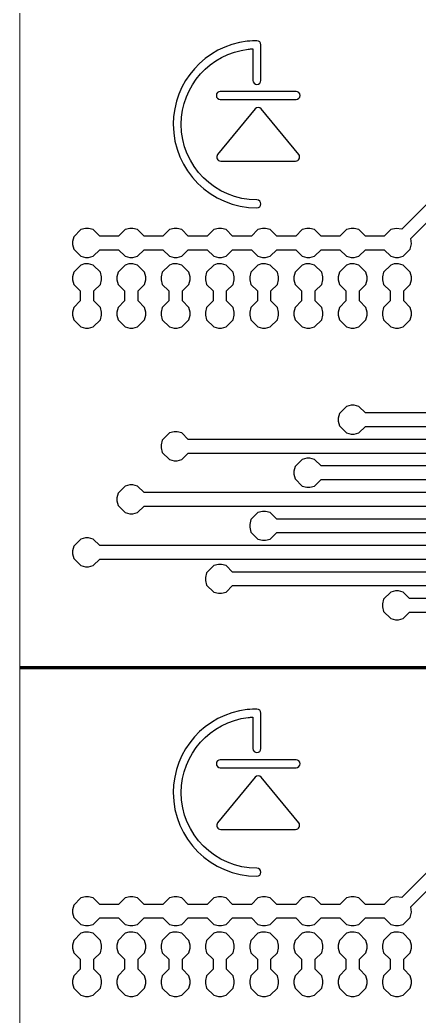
# Model space of a CAD drawing. Header units: millimetres. Extents: x -2 to 222, y 0 to 275.
# Drawn here: x -2 to 26.6, y 70 to 141.5 of the extents above; entities that cross this region are included whole.
import ezdxf

# ---------------------------------------------------------------- set-up
doc = ezdxf.new("R2010")
doc.units = ezdxf.units.MM
doc.layers.get('0').update_dxf_attribs({"linetype": 'CONTINUOUS', "lineweight": 5, "true_color": 0xffffff})
for name, color, linetype, lineweight, true_color in [('bottom', 1, 'CONTINUOUS', 25, 0xff0000), ('he_logo', 7, 'CONTINUOUS', 25, 0x000000), ('rezanje', 3, 'CONTINUOUS', 200, 0x00ff00)]:
    doc.layers.add(name, color=color, linetype=linetype, lineweight=lineweight, true_color=true_color)

msp = doc.modelspace()

# ---------------------------------------------------------------- linework, layer by layer
msp.add_line((-2, 0), (-2, 275))
at = {"layer": 'bottom'}
for points in [[(38.1, 139.222333), (25.4, 126.48), (24.976667, 126.522333), (24.595667, 126.437667), (24.13, 125.972), (22.775333, 125.972), (22.309667, 126.437667), (21.971, 126.522333), (21.759333, 126.522333), (21.420667, 126.437667), (20.955, 125.972), (19.600333, 125.972), (19.134667, 126.437667), (18.796, 126.522333), (18.584333, 126.522333), (18.245667, 126.437667), (17.78, 125.972), (16.425333, 125.972), (15.959667, 126.437667), (15.621, 126.522333), (15.409333, 126.522333), (15.070667, 126.437667), (14.605, 125.972), (13.250333, 125.972), (12.784667, 126.437667), (12.446, 126.522333), (12.234333, 126.522333), (11.895667, 126.437667), (11.43, 125.972), (10.075333, 125.972), (9.609667, 126.437667), (9.271, 126.522333), (9.059333, 126.522333), (8.720667, 126.437667), (8.255, 125.972), (6.900333, 125.972), (6.434667, 126.437667), (6.096, 126.522333), (5.884333, 126.522333), (5.545667, 126.437667), (5.08, 125.972), (3.725333, 125.972), (3.259667, 126.437667), (2.921, 126.522333), (2.709333, 126.522333), (2.370667, 126.437667), (1.862667, 125.929667), (1.778, 125.591), (1.778, 125.379333), (1.862667, 125.040667), (2.370667, 124.532667), (2.709333, 124.448), (2.921, 124.448), (3.259667, 124.532667), (3.725333, 124.998333), (5.08, 124.998333), (5.545667, 124.532667), (5.884333, 124.448), (6.096, 124.448), (6.434667, 124.532667), (6.900333, 124.998333), (8.255, 124.998333), (8.720667, 124.532667), (9.059333, 124.448), (9.271, 124.448), (9.609667, 124.532667), (10.075333, 124.998333), (11.43, 124.998333), (11.895667, 124.532667), (12.234333, 124.448), (12.446, 124.448), (12.784667, 124.532667), (13.250333, 124.998333), (14.605, 124.998333), (15.070667, 124.532667), (15.409333, 124.448), (15.621, 124.448), (15.959667, 124.532667), (16.425333, 124.998333), (17.78, 124.998333), (18.245667, 124.532667), (18.584333, 124.448), (18.796, 124.448), (19.134667, 124.532667), (19.600333, 124.998333), (20.955, 124.998333), (21.420667, 124.532667), (21.759333, 124.448), (21.971, 124.448), (22.309667, 124.532667), (22.775333, 124.998333), (24.13, 124.998333), (24.595667, 124.532667), (24.934333, 124.448), (25.146, 124.448), (25.484667, 124.532667), (25.992667, 125.040667), (26.077333, 125.421667), (26.035, 125.802667), (38.523333, 138.333333)], [(2.624667, 123.982333), (2.624667, 123.982333), (2.370667, 123.897667), (1.862667, 123.389667), (1.778, 123.051), (1.778, 122.839333), (1.862667, 122.500667), (2.328333, 122.035), (2.328333, 121.315333), (1.862667, 120.849667), (1.778, 120.511), (1.778, 120.299333), (1.862667, 119.960667), (2.370667, 119.452667), (2.709333, 119.368), (2.921, 119.368), (3.259667, 119.452667), (3.767667, 119.960667), (3.852333, 120.299333), (3.852333, 120.511), (3.767667, 120.849667), (3.302, 121.315333), (3.302, 122.035), (3.767667, 122.500667), (3.852333, 122.839333), (3.852333, 123.051), (3.767667, 123.389667), (3.259667, 123.897667), (2.921, 123.982333), (2.624667, 123.982333)], [(5.799667, 123.982333), (5.799667, 123.982333), (5.545667, 123.897667), (5.037667, 123.389667), (4.953, 123.051), (4.953, 122.839333), (5.037667, 122.500667), (5.503333, 122.035), (5.503333, 121.315333), (5.037667, 120.849667), (4.953, 120.511), (4.953, 120.299333), (5.037667, 119.960667), (5.545667, 119.452667), (5.884333, 119.368), (6.096, 119.368), (6.434667, 119.452667), (6.942667, 119.960667), (7.027333, 120.299333), (7.027333, 120.511), (6.942667, 120.849667), (6.477, 121.315333), (6.477, 122.035), (6.942667, 122.500667), (7.027333, 122.839333), (7.027333, 123.051), (6.942667, 123.389667), (6.434667, 123.897667), (6.096, 123.982333), (5.799667, 123.982333)], [(8.974667, 123.982333), (8.974667, 123.982333), (8.720667, 123.897667), (8.212667, 123.389667), (8.128, 123.051), (8.128, 122.839333), (8.212667, 122.500667), (8.678333, 122.035), (8.678333, 121.315333), (8.212667, 120.849667), (8.128, 120.511), (8.128, 120.299333), (8.212667, 119.960667), (8.720667, 119.452667), (9.059333, 119.368), (9.271, 119.368), (9.609667, 119.452667), (10.117667, 119.960667), (10.202333, 120.299333), (10.202333, 120.511), (10.117667, 120.849667), (9.652, 121.315333), (9.652, 122.035), (10.117667, 122.500667), (10.202333, 122.839333), (10.202333, 123.051), (10.117667, 123.389667), (9.609667, 123.897667), (9.271, 123.982333), (8.974667, 123.982333)], [(12.149667, 123.982333), (12.149667, 123.982333), (11.895667, 123.897667), (11.387667, 123.389667), (11.303, 123.051), (11.303, 122.839333), (11.387667, 122.500667), (11.853333, 122.035), (11.853333, 121.315333), (11.387667, 120.849667), (11.303, 120.511), (11.303, 120.299333), (11.387667, 119.960667), (11.895667, 119.452667), (12.234333, 119.368), (12.446, 119.368), (12.784667, 119.452667), (13.292667, 119.960667), (13.377333, 120.299333), (13.377333, 120.511), (13.292667, 120.849667), (12.827, 121.315333), (12.827, 122.035), (13.292667, 122.500667), (13.377333, 122.839333), (13.377333, 123.051), (13.292667, 123.389667), (12.784667, 123.897667), (12.446, 123.982333), (12.149667, 123.982333)], [(15.324667, 123.982333), (15.324667, 123.982333), (15.070667, 123.897667), (14.562667, 123.389667), (14.478, 123.051), (14.478, 122.839333), (14.562667, 122.500667), (15.028333, 122.035), (15.028333, 121.315333), (14.562667, 120.849667), (14.478, 120.511), (14.478, 120.299333), (14.562667, 119.960667), (15.070667, 119.452667), (15.409333, 119.368), (15.621, 119.368), (15.959667, 119.452667), (16.467667, 119.960667), (16.552333, 120.299333), (16.552333, 120.511), (16.467667, 120.849667), (16.002, 121.315333), (16.002, 122.035), (16.467667, 122.500667), (16.552333, 122.839333), (16.552333, 123.051), (16.467667, 123.389667), (15.959667, 123.897667), (15.621, 123.982333), (15.324667, 123.982333)], [(18.499667, 123.982333), (18.499667, 123.982333), (18.245667, 123.897667), (17.737667, 123.389667), (17.653, 123.051), (17.653, 122.839333), (17.737667, 122.500667), (18.203333, 122.035), (18.203333, 121.315333), (17.737667, 120.849667), (17.653, 120.511), (17.653, 120.299333), (17.737667, 119.960667), (18.245667, 119.452667), (18.584333, 119.368), (18.796, 119.368), (19.134667, 119.452667), (19.642667, 119.960667), (19.727333, 120.299333), (19.727333, 120.511), (19.642667, 120.849667), (19.177, 121.315333), (19.177, 122.035), (19.642667, 122.500667), (19.727333, 122.839333), (19.727333, 123.051), (19.642667, 123.389667), (19.134667, 123.897667), (18.796, 123.982333), (18.499667, 123.982333)], [(21.674667, 123.982333), (21.674667, 123.982333), (21.420667, 123.897667), (20.912667, 123.389667), (20.828, 123.051), (20.828, 122.839333), (20.912667, 122.500667), (21.378333, 122.035), (21.378333, 121.315333), (20.912667, 120.849667), (20.828, 120.511), (20.828, 120.299333), (20.912667, 119.960667), (21.420667, 119.452667), (21.759333, 119.368), (21.971, 119.368), (22.309667, 119.452667), (22.817667, 119.960667), (22.902333, 120.299333), (22.902333, 120.511), (22.817667, 120.849667), (22.352, 121.315333), (22.352, 122.035), (22.817667, 122.500667), (22.902333, 122.839333), (22.902333, 123.051), (22.817667, 123.389667), (22.309667, 123.897667), (21.971, 123.982333), (21.674667, 123.982333)], [(24.849667, 123.982333), (24.849667, 123.982333), (24.595667, 123.897667), (24.087667, 123.389667), (24.003, 123.051), (24.003, 122.839333), (24.087667, 122.500667), (24.553333, 122.035), (24.553333, 121.315333), (24.087667, 120.849667), (24.003, 120.511), (24.003, 120.299333), (24.087667, 119.960667), (24.595667, 119.452667), (24.934333, 119.368), (25.146, 119.368), (25.484667, 119.452667), (25.992667, 119.960667), (26.077333, 120.299333), (26.077333, 120.511), (25.992667, 120.849667), (25.527, 121.315333), (25.527, 122.035), (25.992667, 122.500667), (26.077333, 122.839333), (26.077333, 123.051), (25.992667, 123.389667), (25.484667, 123.897667), (25.146, 123.982333), (24.849667, 123.982333)], [(46.355, 113.272), (22.775333, 113.272), (22.309667, 113.737667), (21.971, 113.822333), (21.759333, 113.822333), (21.420667, 113.737667), (20.912667, 113.229667), (20.828, 112.891), (20.828, 112.679333), (20.912667, 112.340667), (21.420667, 111.832667), (21.759333, 111.748), (21.971, 111.748), (22.309667, 111.832667), (22.775333, 112.298333), (46.355, 112.298333)], [(33.655, 111.367), (10.075333, 111.367), (9.609667, 111.832667), (9.271, 111.917333), (9.059333, 111.917333), (8.720667, 111.832667), (8.212667, 111.324667), (8.128, 110.986), (8.128, 110.774333), (8.212667, 110.435667), (8.720667, 109.927667), (9.059333, 109.843), (9.271, 109.843), (9.609667, 109.927667), (10.075333, 110.393333), (33.655, 110.393333)], [(43.18, 109.462), (19.600333, 109.462), (19.134667, 109.927667), (18.796, 110.012333), (18.584333, 110.012333), (18.245667, 109.927667), (17.737667, 109.419667), (17.653, 109.081), (17.653, 108.869333), (17.737667, 108.530667), (18.245667, 108.022667), (18.584333, 107.938), (18.796, 107.938), (19.134667, 108.022667), (19.600333, 108.488333), (43.18, 108.488333)], [(30.48, 107.557), (6.900333, 107.557), (6.434667, 108.022667), (6.096, 108.107333), (5.884333, 108.107333), (5.545667, 108.022667), (5.037667, 107.514667), (4.953, 107.176), (4.953, 106.964333), (5.037667, 106.625667), (5.545667, 106.117667), (5.884333, 106.033), (6.096, 106.033), (6.434667, 106.117667), (6.900333, 106.583333), (30.48, 106.583333)], [(40.005, 105.652), (16.425333, 105.652), (15.959667, 106.117667), (15.621, 106.202333), (15.409333, 106.202333), (15.070667, 106.117667), (14.562667, 105.609667), (14.478, 105.271), (14.478, 105.059333), (14.562667, 104.720667), (15.070667, 104.212667), (15.409333, 104.128), (15.621, 104.128), (15.959667, 104.212667), (16.425333, 104.678333), (40.005, 104.678333)], [(27.305, 103.747), (3.725333, 103.747), (3.259667, 104.212667), (2.921, 104.297333), (2.709333, 104.297333), (2.370667, 104.212667), (1.862667, 103.704667), (1.778, 103.366), (1.778, 103.154333), (1.862667, 102.815667), (2.370667, 102.307667), (2.709333, 102.223), (2.921, 102.223), (3.259667, 102.307667), (3.725333, 102.773333), (27.305, 102.773333)], [(36.83, 101.842), (13.250333, 101.842), (12.784667, 102.307667), (12.446, 102.392333), (12.234333, 102.392333), (11.895667, 102.307667), (11.387667, 101.799667), (11.303, 101.461), (11.303, 101.249333), (11.387667, 100.910667), (11.895667, 100.402667), (12.234333, 100.318), (12.446, 100.318), (12.784667, 100.402667), (13.250333, 100.868333), (36.83, 100.868333)], [(49.53, 99.937), (25.950333, 99.937), (25.484667, 100.402667), (25.146, 100.487333), (24.934333, 100.487333), (24.595667, 100.402667), (24.087667, 99.894667), (24.003, 99.556), (24.003, 99.344333), (24.087667, 99.005667), (24.595667, 98.497667), (24.934333, 98.413), (25.146, 98.413), (25.484667, 98.497667), (25.950333, 98.963333), (49.53, 98.963333)], [(38.1, 91.222333), (25.4, 78.48), (24.976667, 78.522333), (24.595667, 78.437667), (24.13, 77.972), (22.775333, 77.972), (22.309667, 78.437667), (21.971, 78.522333), (21.759333, 78.522333), (21.420667, 78.437667), (20.955, 77.972), (19.600333, 77.972), (19.134667, 78.437667), (18.796, 78.522333), (18.584333, 78.522333), (18.245667, 78.437667), (17.78, 77.972), (16.425333, 77.972), (15.959667, 78.437667), (15.621, 78.522333), (15.409333, 78.522333), (15.070667, 78.437667), (14.605, 77.972), (13.250333, 77.972), (12.784667, 78.437667), (12.446, 78.522333), (12.234333, 78.522333), (11.895667, 78.437667), (11.43, 77.972), (10.075333, 77.972), (9.609667, 78.437667), (9.271, 78.522333), (9.059333, 78.522333), (8.720667, 78.437667), (8.255, 77.972), (6.900333, 77.972), (6.434667, 78.437667), (6.096, 78.522333), (5.884333, 78.522333), (5.545667, 78.437667), (5.08, 77.972), (3.725333, 77.972), (3.259667, 78.437667), (2.921, 78.522333), (2.709333, 78.522333), (2.370667, 78.437667), (1.862667, 77.929667), (1.778, 77.591), (1.778, 77.379333), (1.862667, 77.040667), (2.370667, 76.532667), (2.709333, 76.448), (2.921, 76.448), (3.259667, 76.532667), (3.725333, 76.998333), (5.08, 76.998333), (5.545667, 76.532667), (5.884333, 76.448), (6.096, 76.448), (6.434667, 76.532667), (6.900333, 76.998333), (8.255, 76.998333), (8.720667, 76.532667), (9.059333, 76.448), (9.271, 76.448), (9.609667, 76.532667), (10.075333, 76.998333), (11.43, 76.998333), (11.895667, 76.532667), (12.234333, 76.448), (12.446, 76.448), (12.784667, 76.532667), (13.250333, 76.998333), (14.605, 76.998333), (15.070667, 76.532667), (15.409333, 76.448), (15.621, 76.448), (15.959667, 76.532667), (16.425333, 76.998333), (17.78, 76.998333), (18.245667, 76.532667), (18.584333, 76.448), (18.796, 76.448), (19.134667, 76.532667), (19.600333, 76.998333), (20.955, 76.998333), (21.420667, 76.532667), (21.759333, 76.448), (21.971, 76.448), (22.309667, 76.532667), (22.775333, 76.998333), (24.13, 76.998333), (24.595667, 76.532667), (24.934333, 76.448), (25.146, 76.448), (25.484667, 76.532667), (25.992667, 77.040667), (26.077333, 77.421667), (26.035, 77.802667), (38.523333, 90.333333)], [(2.624667, 75.982333), (2.624667, 75.982333), (2.370667, 75.897667), (1.862667, 75.389667), (1.778, 75.051), (1.778, 74.839333), (1.862667, 74.500667), (2.328333, 74.035), (2.328333, 73.315333), (1.862667, 72.849667), (1.778, 72.511), (1.778, 72.299333), (1.862667, 71.960667), (2.370667, 71.452667), (2.709333, 71.368), (2.921, 71.368), (3.259667, 71.452667), (3.767667, 71.960667), (3.852333, 72.299333), (3.852333, 72.511), (3.767667, 72.849667), (3.302, 73.315333), (3.302, 74.035), (3.767667, 74.500667), (3.852333, 74.839333), (3.852333, 75.051), (3.767667, 75.389667), (3.259667, 75.897667), (2.921, 75.982333), (2.624667, 75.982333)], [(5.799667, 75.982333), (5.799667, 75.982333), (5.545667, 75.897667), (5.037667, 75.389667), (4.953, 75.051), (4.953, 74.839333), (5.037667, 74.500667), (5.503333, 74.035), (5.503333, 73.315333), (5.037667, 72.849667), (4.953, 72.511), (4.953, 72.299333), (5.037667, 71.960667), (5.545667, 71.452667), (5.884333, 71.368), (6.096, 71.368), (6.434667, 71.452667), (6.942667, 71.960667), (7.027333, 72.299333), (7.027333, 72.511), (6.942667, 72.849667), (6.477, 73.315333), (6.477, 74.035), (6.942667, 74.500667), (7.027333, 74.839333), (7.027333, 75.051), (6.942667, 75.389667), (6.434667, 75.897667), (6.096, 75.982333), (5.799667, 75.982333)], [(8.974667, 75.982333), (8.974667, 75.982333), (8.720667, 75.897667), (8.212667, 75.389667), (8.128, 75.051), (8.128, 74.839333), (8.212667, 74.500667), (8.678333, 74.035), (8.678333, 73.315333), (8.212667, 72.849667), (8.128, 72.511), (8.128, 72.299333), (8.212667, 71.960667), (8.720667, 71.452667), (9.059333, 71.368), (9.271, 71.368), (9.609667, 71.452667), (10.117667, 71.960667), (10.202333, 72.299333), (10.202333, 72.511), (10.117667, 72.849667), (9.652, 73.315333), (9.652, 74.035), (10.117667, 74.500667), (10.202333, 74.839333), (10.202333, 75.051), (10.117667, 75.389667), (9.609667, 75.897667), (9.271, 75.982333), (8.974667, 75.982333)], [(12.149667, 75.982333), (12.149667, 75.982333), (11.895667, 75.897667), (11.387667, 75.389667), (11.303, 75.051), (11.303, 74.839333), (11.387667, 74.500667), (11.853333, 74.035), (11.853333, 73.315333), (11.387667, 72.849667), (11.303, 72.511), (11.303, 72.299333), (11.387667, 71.960667), (11.895667, 71.452667), (12.234333, 71.368), (12.446, 71.368), (12.784667, 71.452667), (13.292667, 71.960667), (13.377333, 72.299333), (13.377333, 72.511), (13.292667, 72.849667), (12.827, 73.315333), (12.827, 74.035), (13.292667, 74.500667), (13.377333, 74.839333), (13.377333, 75.051), (13.292667, 75.389667), (12.784667, 75.897667), (12.446, 75.982333), (12.149667, 75.982333)], [(15.324667, 75.982333), (15.324667, 75.982333), (15.070667, 75.897667), (14.562667, 75.389667), (14.478, 75.051), (14.478, 74.839333), (14.562667, 74.500667), (15.028333, 74.035), (15.028333, 73.315333), (14.562667, 72.849667), (14.478, 72.511), (14.478, 72.299333), (14.562667, 71.960667), (15.070667, 71.452667), (15.409333, 71.368), (15.621, 71.368), (15.959667, 71.452667), (16.467667, 71.960667), (16.552333, 72.299333), (16.552333, 72.511), (16.467667, 72.849667), (16.002, 73.315333), (16.002, 74.035), (16.467667, 74.500667), (16.552333, 74.839333), (16.552333, 75.051), (16.467667, 75.389667), (15.959667, 75.897667), (15.621, 75.982333), (15.324667, 75.982333)], [(18.499667, 75.982333), (18.499667, 75.982333), (18.245667, 75.897667), (17.737667, 75.389667), (17.653, 75.051), (17.653, 74.839333), (17.737667, 74.500667), (18.203333, 74.035), (18.203333, 73.315333), (17.737667, 72.849667), (17.653, 72.511), (17.653, 72.299333), (17.737667, 71.960667), (18.245667, 71.452667), (18.584333, 71.368), (18.796, 71.368), (19.134667, 71.452667), (19.642667, 71.960667), (19.727333, 72.299333), (19.727333, 72.511), (19.642667, 72.849667), (19.177, 73.315333), (19.177, 74.035), (19.642667, 74.500667), (19.727333, 74.839333), (19.727333, 75.051), (19.642667, 75.389667), (19.134667, 75.897667), (18.796, 75.982333), (18.499667, 75.982333)], [(21.674667, 75.982333), (21.674667, 75.982333), (21.420667, 75.897667), (20.912667, 75.389667), (20.828, 75.051), (20.828, 74.839333), (20.912667, 74.500667), (21.378333, 74.035), (21.378333, 73.315333), (20.912667, 72.849667), (20.828, 72.511), (20.828, 72.299333), (20.912667, 71.960667), (21.420667, 71.452667), (21.759333, 71.368), (21.971, 71.368), (22.309667, 71.452667), (22.817667, 71.960667), (22.902333, 72.299333), (22.902333, 72.511), (22.817667, 72.849667), (22.352, 73.315333), (22.352, 74.035), (22.817667, 74.500667), (22.902333, 74.839333), (22.902333, 75.051), (22.817667, 75.389667), (22.309667, 75.897667), (21.971, 75.982333), (21.674667, 75.982333)], [(24.849667, 75.982333), (24.849667, 75.982333), (24.595667, 75.897667), (24.087667, 75.389667), (24.003, 75.051), (24.003, 74.839333), (24.087667, 74.500667), (24.553333, 74.035), (24.553333, 73.315333), (24.087667, 72.849667), (24.003, 72.511), (24.003, 72.299333), (24.087667, 71.960667), (24.595667, 71.452667), (24.934333, 71.368), (25.146, 71.368), (25.484667, 71.452667), (25.992667, 71.960667), (26.077333, 72.299333), (26.077333, 72.511), (25.992667, 72.849667), (25.527, 73.315333), (25.527, 74.035), (25.992667, 74.500667), (26.077333, 74.839333), (26.077333, 75.051), (25.992667, 75.389667), (25.484667, 75.897667), (25.146, 75.982333), (24.849667, 75.982333)]]:
    msp.add_lwpolyline(points, dxfattribs=at)
at = {"layer": 'he_logo', "color": 250, "lineweight": -3, "true_color": 0x545454}
for points, knots in [([(15, 128), (11.689796, 128), (8.99682, 130.693112), (8.99682, 134.003416), (8.99682, 134.003416), (8.99682, 137.054496), (11.27916, 139.618116), (14.305816, 139.966816), (14.305816, 139.966816), (14.556516, 139.995704), (14.84412, 140), (14.993064, 140), (14.993064, 140), (15.151076, 140), (15.279116, 139.8722), (15.279488, 139.714288), (15.279488, 139.714288), (15.279488, 139.714288), (15.286288, 137.160852), (15.286288, 137.160852), (15.286288, 137.160852), (15.286624, 137.002604), (15.15872, 136.87406), (15.000576, 136.87372), (15.000576, 136.87372), (15.000576, 136.87372), (14.999864, 136.87372), (14.999864, 136.87372), (14.999864, 136.87372), (14.841856, 136.87372), (14.713816, 137.001388), (14.713476, 137.159396), (14.713476, 137.159396), (14.713476, 137.159396), (14.707388, 139.421676), (14.707388, 139.421676), (14.707388, 139.421676), (14.598768, 139.417516), (14.480268, 139.410244), (14.371444, 139.397692), (14.371444, 139.397692), (11.633948, 139.082416), (9.569664, 136.76344), (9.569664, 134.003416), (9.569664, 134.003416), (9.569664, 131.009), (12.005684, 128.572844), (15, 128.572844), (15, 128.572844), (15.158112, 128.572844), (15.286388, 128.444532), (15.286388, 128.28642), (15.286388, 128.28642), (15.286388, 128.128308), (15.158112, 128), (15, 128)], [0, 0, 0, 0, 0.066666667, 0.066666667, 0.066666667, 0.066666667, 0.133333333, 0.133333333, 0.133333333, 0.133333333, 0.2, 0.2, 0.2, 0.2, 0.266666667, 0.266666667, 0.266666667, 0.266666667, 0.333333333, 0.333333333, 0.333333333, 0.333333333, 0.4, 0.4, 0.4, 0.4, 0.466666667, 0.466666667, 0.466666667, 0.466666667, 0.533333333, 0.533333333, 0.533333333, 0.533333333, 0.6, 0.6, 0.6, 0.6, 0.666666667, 0.666666667, 0.666666667, 0.666666667, 0.733333333, 0.733333333, 0.733333333, 0.733333333, 0.8, 0.8, 0.8, 0.8, 0.866666667, 0.866666667, 0.866666667, 0.866666667, 1, 1, 1, 1]), ([(17.802176, 135.789028), (17.802176, 135.789028), (12.373156, 135.789028), (12.373156, 135.789028), (12.373156, 135.789028), (12.214908, 135.789028), (12.086736, 135.9172), (12.086736, 136.075448), (12.086736, 136.075448), (12.086736, 136.23366), (12.214908, 136.361836), (12.373156, 136.361836), (12.373156, 136.361836), (12.373156, 136.361836), (17.802176, 136.361836), (17.802176, 136.361836), (17.802176, 136.361836), (17.960288, 136.361836), (18.088596, 136.23366), (18.088596, 136.075448), (18.088596, 136.075448), (18.088596, 135.9172), (17.960288, 135.789028), (17.802176, 135.789028)], [0, 0, 0, 0, 0.142857143, 0.142857143, 0.142857143, 0.142857143, 0.285714286, 0.285714286, 0.285714286, 0.285714286, 0.428571429, 0.428571429, 0.428571429, 0.428571429, 0.571428571, 0.571428571, 0.571428571, 0.571428571, 0.714285714, 0.714285714, 0.714285714, 0.714285714, 1, 1, 1, 1]), ([(17.777008, 131.359524), (17.777008, 131.359524), (12.398224, 131.359524), (12.398224, 131.359524), (12.398224, 131.359524), (12.287472, 131.359524), (12.186764, 131.423256), (12.139372, 131.523388), (12.139372, 131.523388), (12.092012, 131.623516), (12.10656, 131.742016), (12.176716, 131.827568), (12.176716, 131.827568), (12.176716, 131.827568), (14.866244, 135.104584), (14.866244, 135.104584), (14.866244, 135.104584), (14.974832, 135.237156), (15.200396, 135.237156), (15.308984, 135.104584), (15.308984, 135.104584), (15.308984, 135.104584), (17.998376, 131.827568), (17.998376, 131.827568), (17.998376, 131.827568), (18.068672, 131.742016), (18.083216, 131.623516), (18.03596, 131.523388), (18.03596, 131.523388), (17.9886, 131.423256), (17.88776, 131.359524), (17.777008, 131.359524)], [0, 0, 0, 0, 0.111111111, 0.111111111, 0.111111111, 0.111111111, 0.222222222, 0.222222222, 0.222222222, 0.222222222, 0.333333333, 0.333333333, 0.333333333, 0.333333333, 0.444444444, 0.444444444, 0.444444444, 0.444444444, 0.555555556, 0.555555556, 0.555555556, 0.555555556, 0.666666667, 0.666666667, 0.666666667, 0.666666667, 0.777777778, 0.777777778, 0.777777778, 0.777777778, 1, 1, 1, 1]), ([(15, 80), (11.689796, 80), (8.99682, 82.693112), (8.99682, 86.003416), (8.99682, 86.003416), (8.99682, 89.054496), (11.27916, 91.618116), (14.305816, 91.966816), (14.305816, 91.966816), (14.556516, 91.995704), (14.84412, 92), (14.993064, 92), (14.993064, 92), (15.151076, 92), (15.279116, 91.8722), (15.279488, 91.714288), (15.279488, 91.714288), (15.279488, 91.714288), (15.286288, 89.160852), (15.286288, 89.160852), (15.286288, 89.160852), (15.286624, 89.002604), (15.15872, 88.87406), (15.000576, 88.87372), (15.000576, 88.87372), (15.000576, 88.87372), (14.999864, 88.87372), (14.999864, 88.87372), (14.999864, 88.87372), (14.841856, 88.87372), (14.713816, 89.001388), (14.713476, 89.159396), (14.713476, 89.159396), (14.713476, 89.159396), (14.707388, 91.421676), (14.707388, 91.421676), (14.707388, 91.421676), (14.598768, 91.417516), (14.480268, 91.410244), (14.371444, 91.397692), (14.371444, 91.397692), (11.633948, 91.082416), (9.569664, 88.76344), (9.569664, 86.003416), (9.569664, 86.003416), (9.569664, 83.009), (12.005684, 80.572844), (15, 80.572844), (15, 80.572844), (15.158112, 80.572844), (15.286388, 80.444532), (15.286388, 80.28642), (15.286388, 80.28642), (15.286388, 80.128308), (15.158112, 80), (15, 80)], [0, 0, 0, 0, 0.066666667, 0.066666667, 0.066666667, 0.066666667, 0.133333333, 0.133333333, 0.133333333, 0.133333333, 0.2, 0.2, 0.2, 0.2, 0.266666667, 0.266666667, 0.266666667, 0.266666667, 0.333333333, 0.333333333, 0.333333333, 0.333333333, 0.4, 0.4, 0.4, 0.4, 0.466666667, 0.466666667, 0.466666667, 0.466666667, 0.533333333, 0.533333333, 0.533333333, 0.533333333, 0.6, 0.6, 0.6, 0.6, 0.666666667, 0.666666667, 0.666666667, 0.666666667, 0.733333333, 0.733333333, 0.733333333, 0.733333333, 0.8, 0.8, 0.8, 0.8, 0.866666667, 0.866666667, 0.866666667, 0.866666667, 1, 1, 1, 1]), ([(17.802176, 87.789028), (17.802176, 87.789028), (12.373156, 87.789028), (12.373156, 87.789028), (12.373156, 87.789028), (12.214908, 87.789028), (12.086736, 87.9172), (12.086736, 88.075448), (12.086736, 88.075448), (12.086736, 88.23366), (12.214908, 88.361836), (12.373156, 88.361836), (12.373156, 88.361836), (12.373156, 88.361836), (17.802176, 88.361836), (17.802176, 88.361836), (17.802176, 88.361836), (17.960288, 88.361836), (18.088596, 88.23366), (18.088596, 88.075448), (18.088596, 88.075448), (18.088596, 87.9172), (17.960288, 87.789028), (17.802176, 87.789028)], [0, 0, 0, 0, 0.142857143, 0.142857143, 0.142857143, 0.142857143, 0.285714286, 0.285714286, 0.285714286, 0.285714286, 0.428571429, 0.428571429, 0.428571429, 0.428571429, 0.571428571, 0.571428571, 0.571428571, 0.571428571, 0.714285714, 0.714285714, 0.714285714, 0.714285714, 1, 1, 1, 1]), ([(17.777008, 83.359524), (17.777008, 83.359524), (12.398224, 83.359524), (12.398224, 83.359524), (12.398224, 83.359524), (12.287472, 83.359524), (12.186764, 83.423256), (12.139372, 83.523388), (12.139372, 83.523388), (12.092012, 83.623516), (12.10656, 83.742016), (12.176716, 83.827568), (12.176716, 83.827568), (12.176716, 83.827568), (14.866244, 87.104584), (14.866244, 87.104584), (14.866244, 87.104584), (14.974832, 87.237156), (15.200396, 87.237156), (15.308984, 87.104584), (15.308984, 87.104584), (15.308984, 87.104584), (17.998376, 83.827568), (17.998376, 83.827568), (17.998376, 83.827568), (18.068672, 83.742016), (18.083216, 83.623516), (18.03596, 83.523388), (18.03596, 83.523388), (17.9886, 83.423256), (17.88776, 83.359524), (17.777008, 83.359524)], [0, 0, 0, 0, 0.111111111, 0.111111111, 0.111111111, 0.111111111, 0.222222222, 0.222222222, 0.222222222, 0.222222222, 0.333333333, 0.333333333, 0.333333333, 0.333333333, 0.444444444, 0.444444444, 0.444444444, 0.444444444, 0.555555556, 0.555555556, 0.555555556, 0.555555556, 0.666666667, 0.666666667, 0.666666667, 0.666666667, 0.777777778, 0.777777778, 0.777777778, 0.777777778, 1, 1, 1, 1])]:
    msp.add_open_spline(points, degree=3, knots=knots, dxfattribs=at)
at = {"layer": 'rezanje'}
msp.add_line((-2, 95), (222, 95), dxfattribs=at)

doc.saveas('drawing.dxf')
